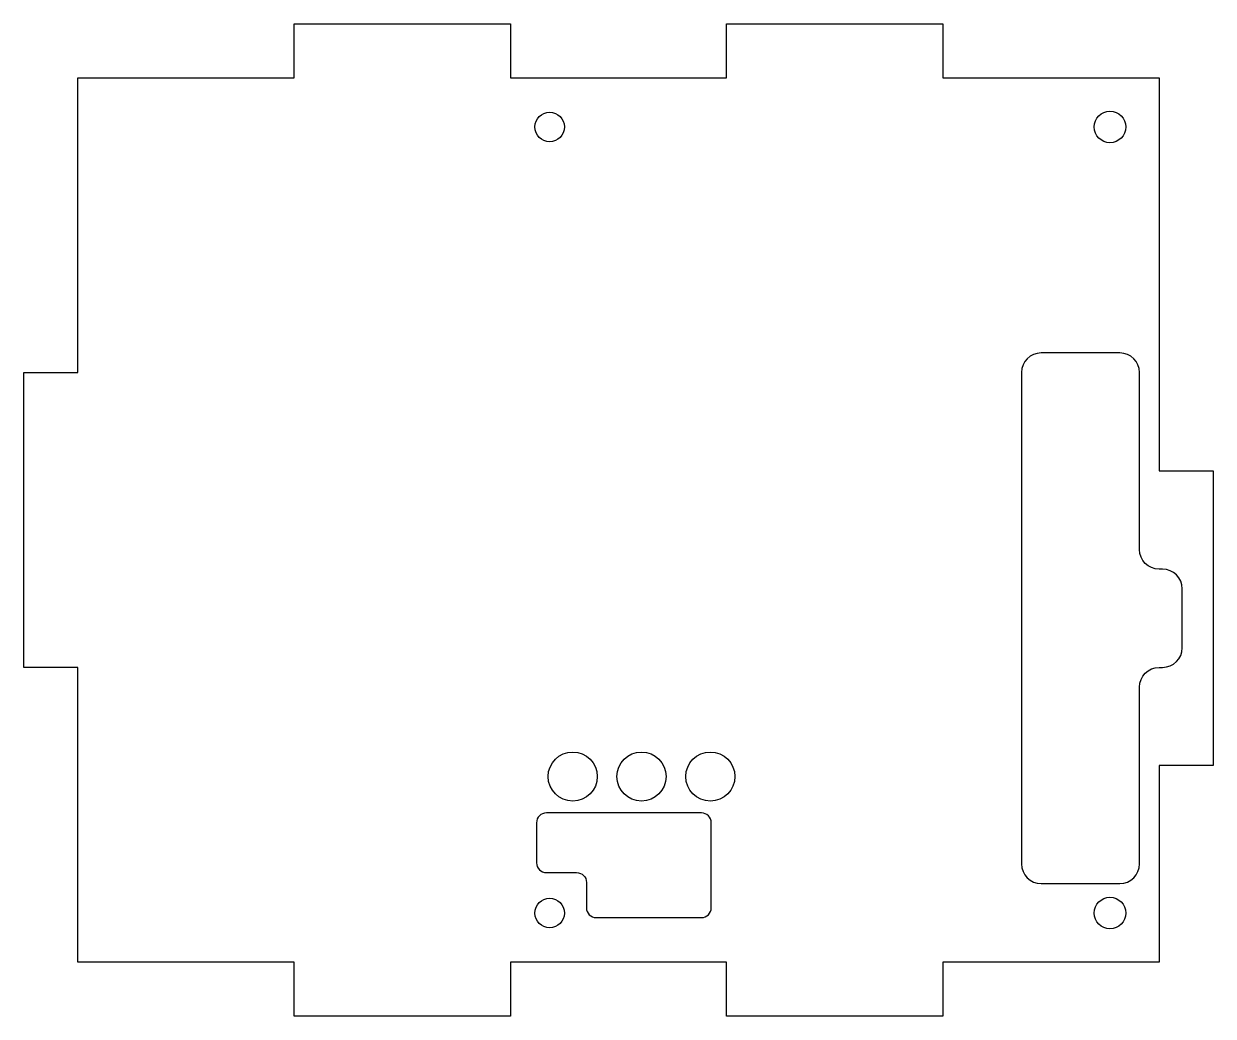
# Model space of a CAD drawing. Header units: millimetres. Extents: x -61 to 60, y -99 to 2.
import ezdxf

# ---------------------------------------------------------------- set-up
doc = ezdxf.new("R2010")
doc.units = ezdxf.units.MM
doc.layers.get('0').update_dxf_attribs({"linetype": 'CONTINUOUS'})

msp = doc.modelspace()

# ---------------------------------------------------------------- linework, layer by layer
msp.add_lwpolyline([(55, -43.5), (60.5, -43.5), (60.5, -73.5), (55, -73.5), (55, -93.5), (33, -93.5), (33, -99), (11, -99), (11, -93.5), (-11, -93.5), (-11, -99), (-33, -99), (-33, -93.5), (-55, -93.5), (-55, -63.5), (-60.5, -63.5), (-60.5, -33.5), (-55, -33.5), (-55, -3.5), (-33, -3.5), (-33, 2), (-11, 2), (-11, -3.5), (11, -3.5), (11, 2), (33, 2), (33, -3.5), (55, -3.5)], close=True)
for points in [[(55, -63.5), (55.35, -63.5, 0.41421356), (57.35, -61.5), (57.35, -55.5, 0.41421356), (55.35, -53.5), (55, -53.5, -0.41421356), (53, -51.5), (53, -33.5, 0.41421356), (51, -31.5), (43, -31.5, 0.41421356), (41, -33.5), (41, -83.5, 0.41421356), (43, -85.5), (51, -85.5, 0.41421356), (53, -83.5), (53, -65.5, -0.41421356)], [(-4.261, -84.388, -0.41421356), (-3.261, -85.388), (-3.261, -87.96, 0.41421356), (-2.261, -88.96), (8.439, -88.96, 0.41421356), (9.439, -87.96), (9.439, -79.308, 0.41421356), (8.439, -78.308), (-7.341, -78.308, 0.41421356), (-8.341, -79.308), (-8.341, -83.388, 0.41421356), (-7.341, -84.388)]]:
    msp.add_lwpolyline(points, format="xyb", close=True)
for centre, radius in [((-7, -8.5), 1.5), ((50, -8.5), 1.6), ((-4.6566, -74.611), 2.5), ((2.3434, -74.611), 2.5), ((9.3434, -74.611), 2.5), ((-7, -88.5), 1.5), ((50, -88.5), 1.6)]:
    msp.add_circle(centre, radius)

doc.saveas('drawing.dxf')
